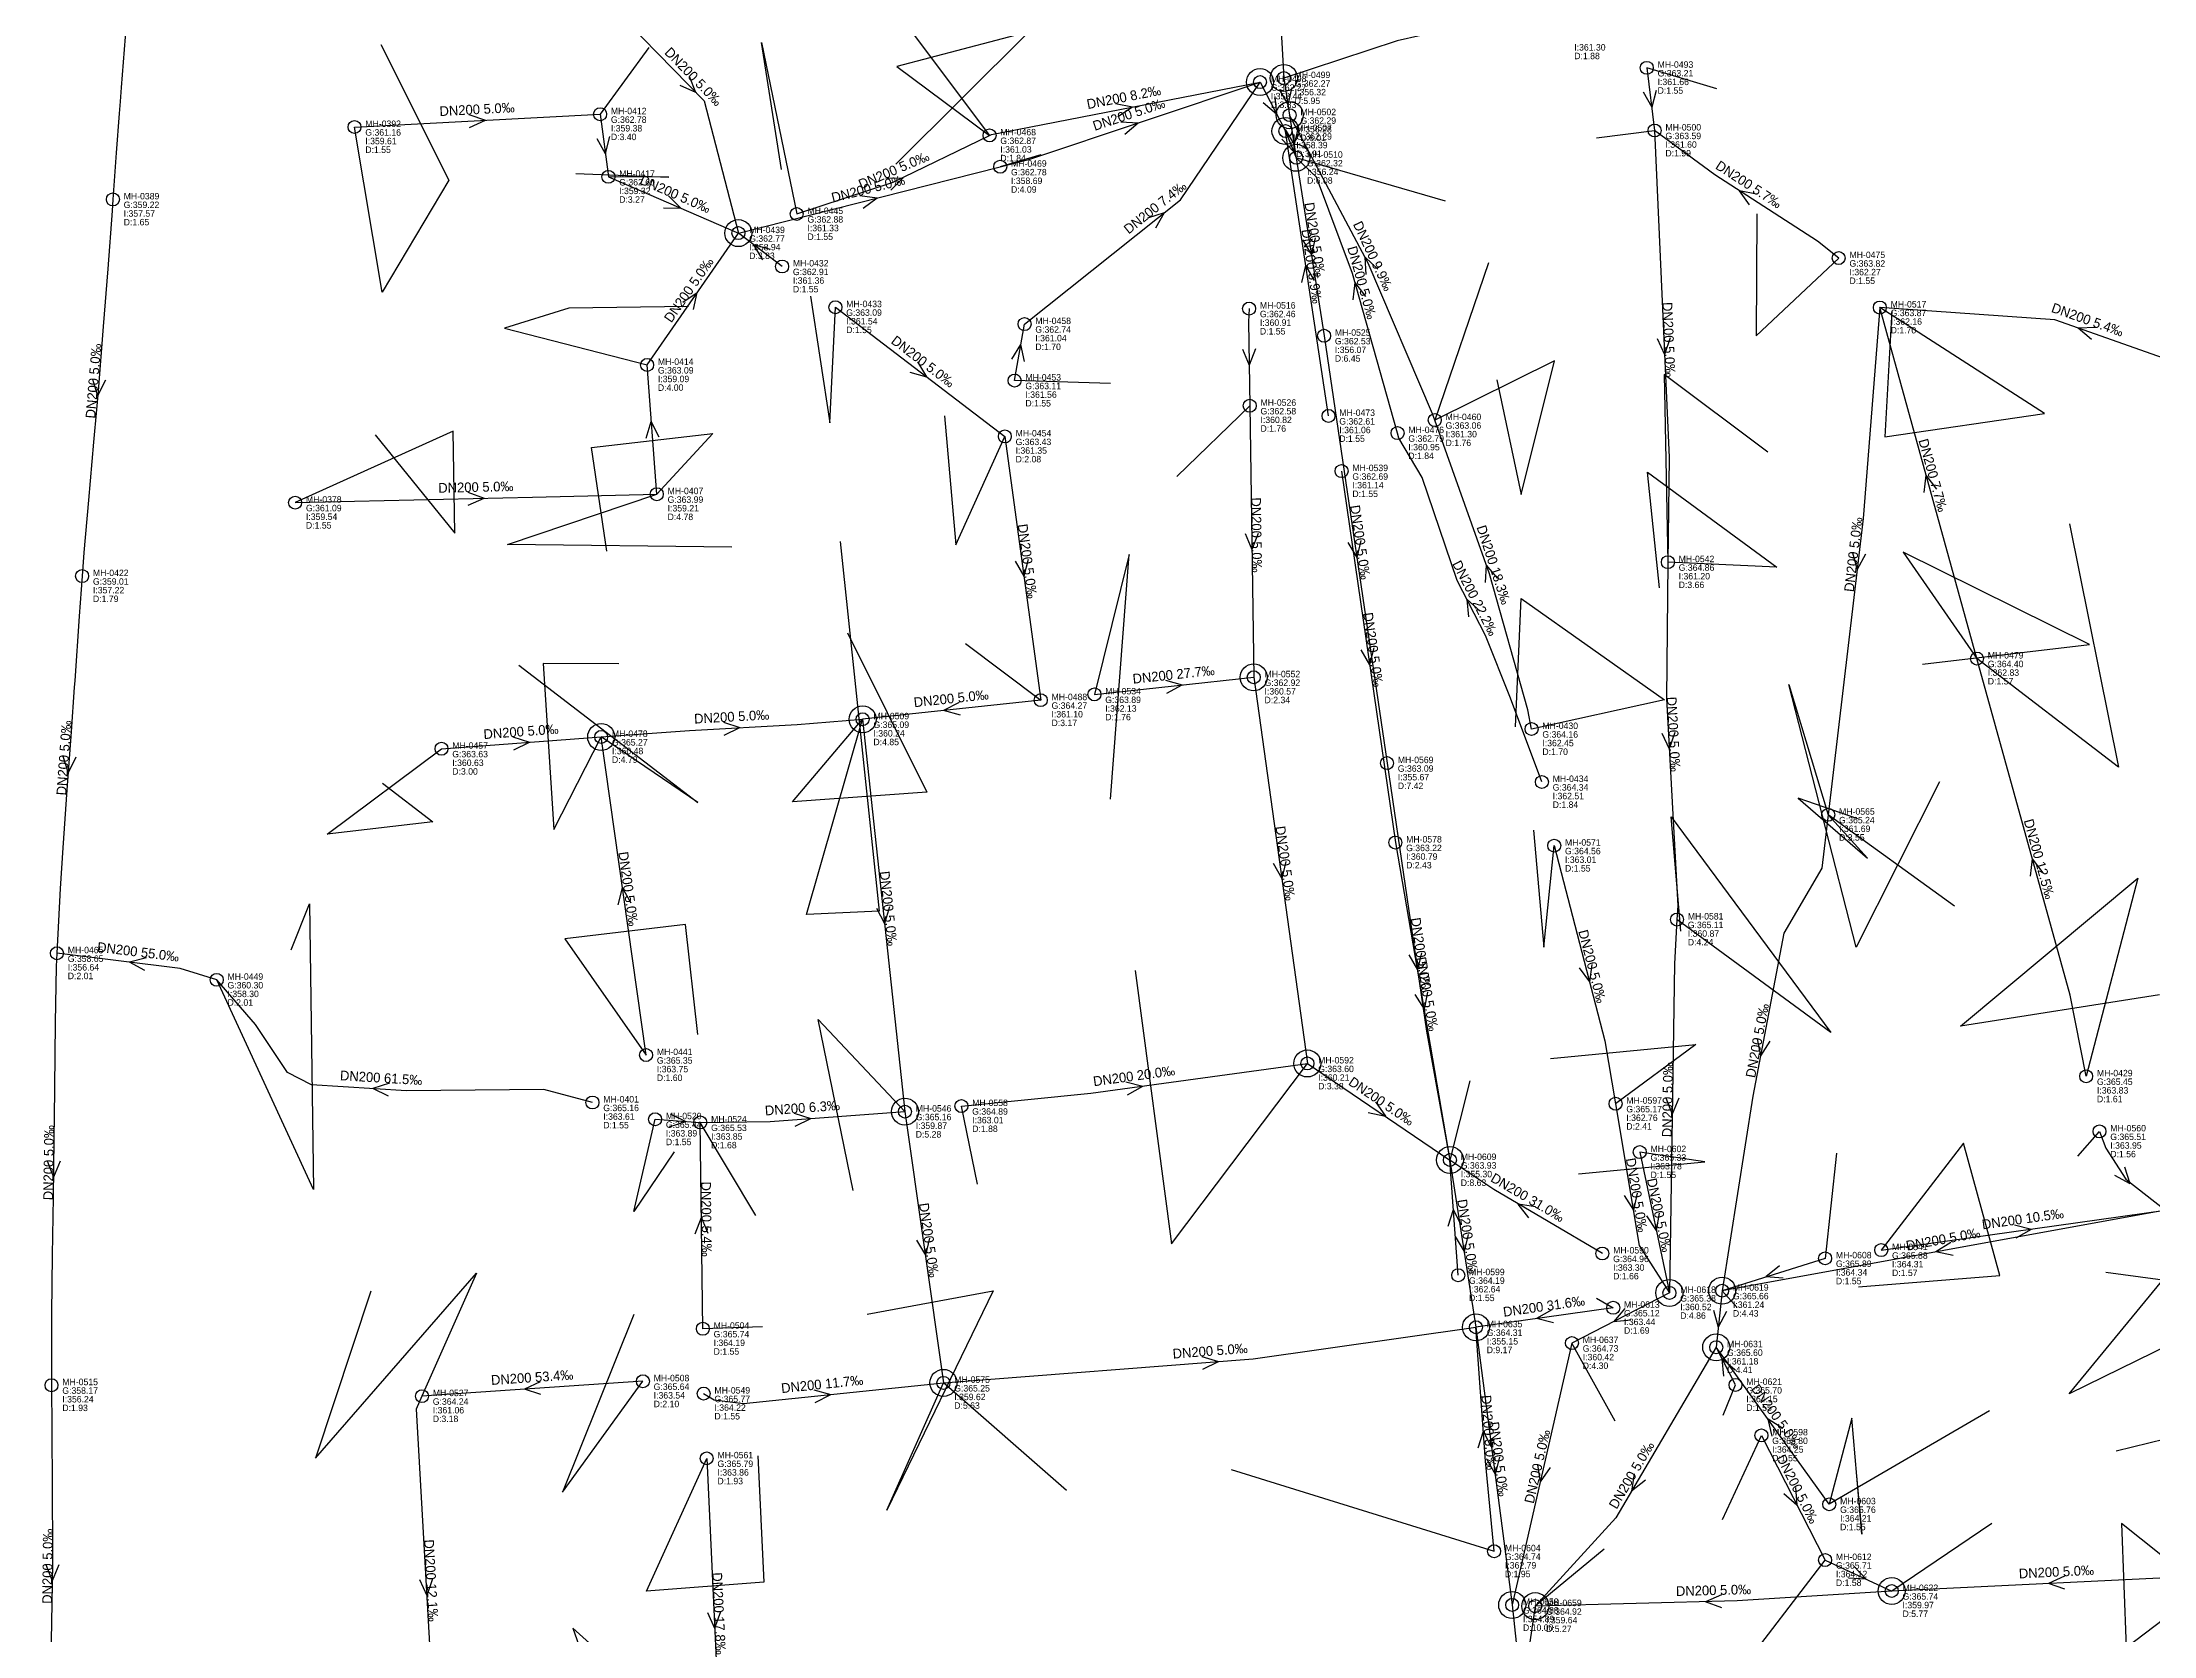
# Model space of a CAD drawing. Header units: metres. Extents: x 449900 to 451990, y 2566732 to 2570847.
# Drawn here: x 450069.3 to 450460.2, y 2569569 to 2569864.1 of the extents above; entities that cross this region are included whole.
import ezdxf
from ezdxf.enums import TextEntityAlignment as Align

# ---------------------------------------------------------------- set-up
doc = ezdxf.new("R2010")
doc.units = ezdxf.units.M
for name, color, linetype in [('SEW-DROP', 6, 'Continuous'), ('SEW-LABEL', 2, 'Continuous'), ('SEW-MH', 7, 'Continuous'), ('SEW-MH-LABEL', 8, 'Continuous'), ('SEW-PIPE-DN200', 3, 'Continuous'), ('SEW-RIDER', 8, 'Continuous')]:
    doc.layers.add(name, color=color, linetype=linetype)

msp = doc.modelspace()

# ---------------------------------------------------------------- linework, layer by layer
at = {"layer": 'SEW-DROP'}
for centre in [(450294.73, 2569856.69), (450294.73, 2569856.69), (450299.14, 2569857.43), (450300.21, 2569850.56), (450299.44, 2569847.62), (450301.44, 2569842.67), (450301.44, 2569842.67), (450198.17, 2569828.72), (450293.57, 2569746.46), (450221.17, 2569738.68), (450172.77, 2569735.41), (450303.5, 2569674.94), (450229, 2569666.02), (450329.89, 2569657.06), (450329.89, 2569657.06), (450329.89, 2569657.06), (450329.89, 2569657.06), (450370.52, 2569632.45), (450370.52, 2569632.45), (450380.28, 2569632.86), (450380.28, 2569632.86), (450334.7, 2569626.09), (450334.7, 2569626.09), (450334.7, 2569626.09), (450379.18, 2569622.39), (450379.18, 2569622.39), (450236.13, 2569615.79), (450411.67, 2569577.24), (450341.41, 2569574.66), (450345.68, 2569574.44)]:
    msp.add_circle(centre, 2.5, dxfattribs=at)
at = {"layer": 'SEW-LABEL'}
for p, q in [((450189.03, 2569857.78), (450190.26, 2569854.8)), ((450187.31, 2569856.11), (450190.26, 2569854.8)), ((450295.33, 2569852.93), (450297.78, 2569850.83)), ((450297.46, 2569854.04), (450297.78, 2569850.83)), ((450298.26, 2569855.29), (450299.91, 2569852.51)), ((450300.63, 2569855.66), (450299.91, 2569852.51)), ((450365.68, 2569854.87), (450367.24, 2569852.04)), ((450368.06, 2569855.16), (450367.24, 2569852.04)), ((450148.28, 2569850.67), (450151.34, 2569849.63)), ((450148.41, 2569848.28), (450151.34, 2569849.63)), ((450267.98, 2569852.7), (450271.15, 2569852.09)), ((450268.44, 2569850.34), (450271.15, 2569852.09)), ((450268.94, 2569849.32), (450272.16, 2569849.13)), ((450269.7, 2569847.04), (450272.16, 2569849.13)), ((450171.95, 2569846.27), (450173.54, 2569843.45)), ((450174.33, 2569846.59), (450173.54, 2569843.45)), ((450298.77, 2569846.09), (450301, 2569843.76)), ((450299.41, 2569847.91), (450301.06, 2569845.13)), ((450300.99, 2569846.99), (450301, 2569843.76)), ((450301.78, 2569848.28), (450301.06, 2569845.13)), ((450225.44, 2569838.87), (450228.67, 2569838.94)), ((450226.38, 2569836.66), (450228.67, 2569838.94)), ((450184.29, 2569833.43), (450187.52, 2569833.33)), ((450185.24, 2569835.63), (450187.52, 2569833.33)), ((450220.65, 2569835.66), (450223.86, 2569835.24)), ((450221.24, 2569833.33), (450223.86, 2569835.24)), ((450385.33, 2569833.95), (450383.46, 2569836.58)), ((450386.63, 2569835.96), (450383.46, 2569836.58)), ((450273.94, 2569831.58), (450277.03, 2569832.51)), ((450275.44, 2569829.7), (450277.03, 2569832.51)), ((450202.68, 2569823.76), (450201.02, 2569826.54)), ((450204.14, 2569825.67), (450201.02, 2569826.54)), ((450302.6, 2569827.49), (450304.25, 2569824.71)), ((450304.97, 2569827.86), (450304.25, 2569824.71)), ((450302.46, 2569819.58), (450303.2, 2569822.72)), ((450304.84, 2569819.94), (450303.2, 2569822.72)), ((450314.4, 2569821.03), (450314.21, 2569824.25)), ((450316.57, 2569822.05), (450314.21, 2569824.25)), ((450187.88, 2569815.96), (450190.57, 2569817.75)), ((450189.85, 2569814.6), (450190.57, 2569817.75)), ((450312, 2569816.36), (450312.34, 2569819.57)), ((450314.31, 2569817.01), (450312.34, 2569819.57)), ((450449.44, 2569811.27), (450446.21, 2569811.14)), ((450448.64, 2569809.01), (450446.21, 2569811.14)), ((450248.78, 2569805.37), (450250.48, 2569808.11)), ((450251.14, 2569804.95), (450250.48, 2569808.11)), ((450291.47, 2569807.22), (450292.71, 2569804.24)), ((450293.87, 2569807.26), (450292.71, 2569804.24)), ((450368.27, 2569809.2), (450369.6, 2569806.26)), ((450370.67, 2569809.31), (450369.6, 2569806.26)), ((450229.89, 2569802.99), (450233, 2569802.12)), ((450231.35, 2569804.9), (450233, 2569802.12)), ((450078.6, 2569801.66), (450079.55, 2569798.57)), ((450081, 2569801.46), (450079.55, 2569798.57)), ((450181.08, 2569790.75), (450182.05, 2569793.83)), ((450183.48, 2569790.93), (450182.05, 2569793.83)), ((450417.7, 2569780.67), (450418.06, 2569783.88)), ((450420.02, 2569781.31), (450418.06, 2569783.88)), ((450148.07, 2569780.75), (450151.09, 2569779.62)), ((450148.12, 2569778.35), (450151.09, 2569779.62)), ((450291.98, 2569773.09), (450293.22, 2569770.1)), ((450294.38, 2569773.12), (450293.22, 2569770.1)), ((450311.01, 2569771.45), (450312.63, 2569768.65)), ((450313.38, 2569771.79), (450312.63, 2569768.65)), ((450249.42, 2569767.97), (450251.02, 2569765.16)), ((450251.8, 2569768.29), (450251.02, 2569765.16)), ((450336.46, 2569764.03), (450336.68, 2569767.25)), ((450338.74, 2569764.76), (450336.68, 2569767.25)), ((450404.43, 2569769.53), (450405.27, 2569766.41)), ((450406.81, 2569769.25), (450405.27, 2569766.41)), ((450333.37, 2569757.63), (450333.06, 2569760.85)), ((450335.5, 2569758.73), (450333.06, 2569760.85)), ((450313.4, 2569751.56), (450315.02, 2569748.77)), ((450315.78, 2569751.91), (450315.02, 2569748.77)), ((450277.21, 2569745.91), (450280.32, 2569745.04)), ((450277.46, 2569743.52), (450280.32, 2569745.04)), ((450239.02, 2569741.8), (450236.16, 2569740.29)), ((450239.27, 2569739.42), (450236.16, 2569740.29)), ((450195.4, 2569738.17), (450198.46, 2569737.14)), ((450195.53, 2569735.77), (450198.46, 2569737.14)), ((450369.11, 2569736.1), (450370.47, 2569733.18)), ((450371.5, 2569736.24), (450370.47, 2569733.18)), ((450073.12, 2569731.87), (450074.1, 2569728.79)), ((450075.52, 2569731.69), (450074.1, 2569728.79)), ((450156.41, 2569735.41), (450159.49, 2569734.43)), ((450156.58, 2569733.02), (450159.49, 2569734.43)), ((450299.52, 2569712.35), (450298.74, 2569709.22)), ((450437.36, 2569709.61), (450437.72, 2569712.82)), ((450439.68, 2569710.25), (450437.72, 2569712.82)), ((450297.14, 2569712.02), (450298.74, 2569709.22)), ((450175.94, 2569704.3), (450176.71, 2569707.44)), ((450178.32, 2569704.64), (450176.71, 2569707.44)), ((450223.73, 2569703.71), (450225.24, 2569700.86)), ((450226.12, 2569703.97), (450225.24, 2569700.86)), ((450088.59, 2569694.53), (450085.46, 2569693.7)), ((450088.29, 2569692.14), (450085.46, 2569693.7)), ((450322.25, 2569695.05), (450323.87, 2569692.26)), ((450324.62, 2569695.4), (450323.87, 2569692.26)), ((450353.84, 2569692.65), (450355.75, 2569690.04)), ((450356.16, 2569693.25), (450355.75, 2569690.04)), ((450323.4, 2569687.73), (450325.09, 2569684.98)), ((450325.76, 2569688.14), (450325.09, 2569684.98)), ((450386.77, 2569679.51), (450387.39, 2569676.34)), ((450389.13, 2569679.06), (450387.39, 2569676.34)), ((450133.56, 2569671.29), (450130.49, 2569670.28)), ((450133.41, 2569668.9), (450130.49, 2569670.28)), ((450269.88, 2569671.53), (450273.01, 2569670.75)), ((450270.21, 2569669.16), (450273.01, 2569670.75)), ((450185.53, 2569665.62), (450188.44, 2569664.21)), ((450208.5, 2569665.71), (450211.58, 2569664.73)), ((450314.78, 2569665.85), (450317.94, 2569665.16)), ((450316.13, 2569667.84), (450317.94, 2569665.16)), ((450369.88, 2569668.55), (450371.03, 2569665.53)), ((450372.28, 2569668.51), (450371.03, 2569665.53)), ((450185.36, 2569663.23), (450188.44, 2569664.21)), ((450208.67, 2569663.31), (450211.58, 2569664.73)), ((450070.2, 2569656.88), (450071.36, 2569653.86)), ((450072.6, 2569656.84), (450071.36, 2569653.86)), ((450452.91, 2569654.23), (450455.76, 2569652.72)), ((450454.74, 2569655.78), (450455.76, 2569652.72)), ((450362.16, 2569650.51), (450363.84, 2569647.75)), ((450364.53, 2569650.9), (450363.84, 2569647.75)), ((450190.18, 2569643.4), (450191.34, 2569646.41)), ((450192.58, 2569643.43), (450191.34, 2569646.41)), ((450329.57, 2569644.81), (450330.55, 2569647.89)), ((450331.96, 2569644.98), (450330.55, 2569647.89)), ((450344.51, 2569646.35), (450342.53, 2569648.9)), ((450345.73, 2569648.42), (450342.53, 2569648.9)), ((450366.29, 2569646.7), (450368.08, 2569644.01)), ((450368.64, 2569647.2), (450368.08, 2569644.01)), ((450231.17, 2569642.22), (450232.78, 2569639.42)), ((450233.55, 2569642.56), (450232.78, 2569639.42)), ((450330.88, 2569642.87), (450332.53, 2569640.09)), ((450333.25, 2569643.24), (450332.53, 2569640.09)), ((450422.59, 2569641.77), (450419.85, 2569640.05)), ((450434.39, 2569645.05), (450437.53, 2569644.28)), ((450434.73, 2569642.68), (450437.53, 2569644.28)), ((450423.02, 2569639.4), (450419.85, 2569640.05)), ((450390.88, 2569637.45), (450388.38, 2569635.4)), ((450391.6, 2569635.16), (450388.38, 2569635.4)), ((450348.72, 2569629.29), (450345.92, 2569627.68)), ((450349.06, 2569626.91), (450345.92, 2569627.68)), ((450362.28, 2569629.56), (450360.16, 2569627.12)), ((450363.38, 2569627.42), (450360.16, 2569627.12)), ((450378.7, 2569629.24), (450379.57, 2569626.13)), ((450381.08, 2569628.99), (450379.57, 2569626.13)), ((450283.98, 2569620.69), (450287.06, 2569619.73)), ((450284.16, 2569618.3), (450287.06, 2569619.73)), ((450380.58, 2569617.02), (450380.28, 2569620.23)), ((450382.72, 2569618.11), (450380.28, 2569620.23)), ((450161.46, 2569616.01), (450158.55, 2569614.61)), ((450161.62, 2569613.61), (450158.55, 2569614.61)), ((450212.16, 2569614.51), (450215.27, 2569613.63)), ((450212.41, 2569612.13), (450215.27, 2569613.63)), ((450335.11, 2569603.75), (450336.09, 2569606.82)), ((450337.51, 2569603.92), (450336.09, 2569606.82)), ((450389.55, 2569605.93), (450388.77, 2569609.06)), ((450391.49, 2569607.33), (450388.77, 2569609.06)), ((450336.67, 2569601.71), (450338.25, 2569598.89)), ((450339.05, 2569602.02), (450338.25, 2569598.89)), ((450346.1, 2569600.64), (450346.6, 2569597.44)), ((450348.44, 2569600.1), (450346.6, 2569597.44)), ((450364, 2569598.96), (450363.51, 2569595.76)), ((450366.07, 2569597.74), (450363.51, 2569595.76)), ((450391.69, 2569595.31), (450394.12, 2569593.18)), ((450393.83, 2569596.4), (450394.12, 2569593.18)), ((450069.98, 2569582.13), (450071.15, 2569579.12)), ((450072.38, 2569582.1), (450071.15, 2569579.12)), ((450139.13, 2569579.36), (450140.5, 2569576.43)), ((450141.53, 2569579.49), (450140.5, 2569576.43)), ((450403.64, 2569579.66), (450406.87, 2569579.48)), ((450404.65, 2569581.83), (450406.87, 2569579.48)), ((450443.63, 2569579.98), (450440.69, 2569578.63)), ((450380.17, 2569576.52), (450377.2, 2569575.25)), ((450443.74, 2569577.58), (450440.69, 2569578.63)), ((450192.43, 2569573.28), (450193.77, 2569570.34)), ((450194.83, 2569573.39), (450193.77, 2569570.34)), ((450380.23, 2569574.12), (450377.2, 2569575.25))]:
    msp.add_line(p, q, dxfattribs=at)
at = {"layer": 'SEW-MH'}
for centre in [(450294.73, 2569856.69), (450299.14, 2569857.43), (450366.33, 2569859.33), (450127.11, 2569848.37), (450172.57, 2569850.74), (450300.21, 2569850.56), (450367.78, 2569847.72), (450244.66, 2569846.82), (450299.44, 2569847.62), (450246.64, 2569841.01), (450301.44, 2569842.67), (450174.11, 2569839.14), (450082.38, 2569834.96), (450208.96, 2569832.26), (450198.17, 2569828.72), (450206.26, 2569822.54), (450401.85, 2569824.1), (450216.13, 2569815), (450292.71, 2569814.74), (450409.47, 2569814.94), (450251.14, 2569811.87), (450306.59, 2569809.71), (450181.27, 2569804.31), (450249.3, 2569801.41), (450292.82, 2569796.74), (450307.41, 2569794.86), (450327.08, 2569794.09), (450247.49, 2569791.06), (450320.19, 2569791.68), (450309.83, 2569784.64), (450116.12, 2569778.8), (450183.07, 2569780.37), (450370.23, 2569767.78), (450076.69, 2569765.2), (450293.57, 2569746.46), (450427.45, 2569749.93), (450254.14, 2569742.22), (450264.08, 2569743.29), (450221.17, 2569738.68), (450172.77, 2569735.41), (450345, 2569736.88), (450143.21, 2569733.23), (450318.24, 2569730.56), (450346.91, 2569727.07), (450399.92, 2569721.01), (450319.78, 2569715.86), (450349.19, 2569715.28), (450371.92, 2569701.6), (450072.03, 2569695.35), (450101.6, 2569690.43), (450181.08, 2569676.5), (450303.5, 2569674.94), (450447.66, 2569672.56), (450171.16, 2569667.71), (450182.75, 2569664.61), (450191.12, 2569664.02), (450229, 2569666.02), (450239.45, 2569667.05), (450360.54, 2569667.49), (450450.13, 2569662.36), (450329.89, 2569657.06), (450365.02, 2569658.52), (450358.1, 2569639.75), (450399.34, 2569638.85), (450409.72, 2569640.37), (450331.42, 2569635.73), (450380.28, 2569632.86), (450360.11, 2569629.69), (450370.52, 2569632.45), (450191.59, 2569625.81), (450334.7, 2569626.09), (450352.47, 2569623.16), (450379.18, 2569622.39), (450071.02, 2569615.36), (450139.6, 2569613.33), (450180.49, 2569616.08), (450191.74, 2569613.81), (450236.13, 2569615.79), (450382.75, 2569615.41), (450387.54, 2569606.06), (450192.3, 2569601.81), (450400.11, 2569593.3), (450338.07, 2569584.6), (450399.34, 2569582.98), (450341.41, 2569574.66), (450345.68, 2569574.44), (450411.67, 2569577.24)]:
    msp.add_circle(centre, 1.2, dxfattribs=at)
at = {"layer": 'SEW-PIPE-DN200'}
for points in [[(450087.95, 2569908.17), (450087.93, 2569907.92), (450087.35, 2569899.97), (450086.44, 2569888), (450086.32, 2569886.49), (450085.49, 2569875.77), (450084.65, 2569865.04), (450083.93, 2569855.68), (450083.73, 2569853.07), (450083.56, 2569850.87), (450083.01, 2569843.58), (450082.38, 2569834.96)], [(450297.58, 2569884.75), (450299.14, 2569857.43)], [(450168.97, 2569876.66), (450191.82, 2569853.2), (450198.17, 2569828.72)], [(450350.9, 2569865.73), (450350.45, 2569866.13), (450347.98, 2569867.61), (450342.98, 2569868.53), (450337.66, 2569868.25), (450320.13, 2569864.33), (450299.14, 2569857.43)], [(450244.66, 2569846.82), (450245.02, 2569847), (450294.73, 2569856.69)], [(450246.64, 2569841.01), (450251.91, 2569842.35), (450294.73, 2569856.69)], [(450251.14, 2569811.87), (450280.04, 2569834.91), (450294.73, 2569856.69)], [(450294.73, 2569856.69), (450299.44, 2569847.62)], [(450299.14, 2569857.43), (450300.21, 2569850.56)], [(450366.33, 2569859.33), (450367.78, 2569847.72)], [(450127.11, 2569848.37), (450172.57, 2569850.74)], [(450172.57, 2569850.74), (450174.11, 2569839.14), (450174.11, 2569839.14)], [(450300.21, 2569850.56), (450301.44, 2569842.67)], [(450327.08, 2569794.09), (450326.67, 2569795.23), (450314.73, 2569823.17), (450300.21, 2569850.56)], [(450208.96, 2569832.26), (450226.85, 2569838.13), (450244.66, 2569846.82)], [(450299.44, 2569847.62), (450301.44, 2569842.67)], [(450307.41, 2569794.86), (450299.44, 2569847.62)], [(450367.78, 2569847.72), (450370.44, 2569787.14), (450370.23, 2569767.78)], [(450401.85, 2569824.1), (450397.9, 2569827.23), (450378.92, 2569839.53), (450367.78, 2569847.72)], [(450301.44, 2569842.67), (450306.59, 2569809.71)], [(450320.19, 2569791.68), (450311.87, 2569821.26), (450305.19, 2569839.06), (450301.44, 2569842.67)], [(450174.11, 2569839.14), (450198.17, 2569828.72)], [(450198.17, 2569828.72), (450246.64, 2569841.01)], [(450082.38, 2569834.96), (450082.22, 2569832.85), (450081.43, 2569822.12), (450080.61, 2569811.41), (450079.63, 2569799.45), (450079.35, 2569796.05), (450078.81, 2569790), (450077.84, 2569779.28), (450077.02, 2569769.58), (450076.69, 2569765.2)], [(450181.27, 2569804.31), (450198.17, 2569828.72)], [(450206.26, 2569822.54), (450198.17, 2569828.72)], [(450216.13, 2569815), (450247.49, 2569791.06)], [(450292.71, 2569814.74), (450292.59, 2569812.29), (450292.82, 2569796.74)], [(450409.47, 2569814.94), (450406.38, 2569775.89), (450399.92, 2569721.01)], [(450483.99, 2569797.76), (450441.89, 2569812.67), (450409.47, 2569814.94)], [(450427.45, 2569749.93), (450409.47, 2569814.94)], [(450249.3, 2569801.41), (450251.14, 2569811.87), (450251.14, 2569811.87)], [(450306.59, 2569809.71), (450318.24, 2569730.56)], [(450183.07, 2569780.37), (450181.26, 2569804.31), (450181.27, 2569804.31)], [(450292.82, 2569796.74), (450293.57, 2569746.46)], [(450247.49, 2569791.06), (450254.14, 2569742.22)], [(450346.91, 2569727.07), (450341.1, 2569742.58), (450336.49, 2569754.19), (450331.25, 2569764.37), (450324.74, 2569783.44), (450320.44, 2569790.76), (450320.19, 2569791.68)], [(450345, 2569736.88), (450344.32, 2569740.42), (450337.22, 2569765.59), (450327.08, 2569794.09)], [(450309.83, 2569784.64), (450319.78, 2569715.86)], [(450116.12, 2569778.8), (450160.06, 2569779.83), (450183.07, 2569780.37)], [(450370.23, 2569767.78), (450369.96, 2569742.51), (450372.06, 2569704.11), (450371.92, 2569701.6)], [(450076.69, 2569765.2), (450076.14, 2569757.79), (450075.32, 2569745.82), (450075.24, 2569744.64), (450074.65, 2569736.33), (450073.87, 2569725.6), (450073.13, 2569714.86), (450072.64, 2569707.34), (450072.03, 2569695.35)], [(450447.66, 2569672.56), (450444.7, 2569687.58), (450427.45, 2569749.93)], [(450264.08, 2569743.29), (450293.57, 2569746.46)], [(450293.57, 2569746.46), (450303.5, 2569674.94)], [(450254.14, 2569742.22), (450221.17, 2569738.68)], [(450172.77, 2569735.41), (450189.14, 2569736.62), (450209.07, 2569737.73), (450221.17, 2569738.68)], [(450221.17, 2569738.68), (450229, 2569666.02)], [(450143.21, 2569733.23), (450172.77, 2569735.41)], [(450181.08, 2569676.5), (450172.77, 2569735.41)], [(450318.24, 2569730.56), (450325.54, 2569680.92), (450329.89, 2569657.06)], [(450399.92, 2569721.01), (450398.76, 2569711.13), (450391.7, 2569699.06), (450385.97, 2569668.86), (450380.28, 2569632.86)], [(450319.78, 2569715.86), (450329.89, 2569657.06)], [(450349.19, 2569715.28), (450358.58, 2569679.16), (450360.54, 2569667.49)], [(450371.92, 2569701.6), (450371.46, 2569693.38), (450370.52, 2569632.45)], [(450072.03, 2569695.35), (450071.9, 2569692.93), (450071.67, 2569682.47), (450071.56, 2569670.47), (450071.56, 2569669.96), (450071.46, 2569660.95), (450071.3, 2569650.19), (450071.15, 2569639.43), (450071.04, 2569628.66), (450071, 2569617.23), (450071.02, 2569615.36)], [(450101.6, 2569690.43), (450101.6, 2569690.43), (450094.83, 2569692.55), (450072.03, 2569695.35)], [(450171.16, 2569667.71), (450162.14, 2569670.11), (450136.74, 2569669.9), (450119.17, 2569670.96), (450114.73, 2569673.29), (450108.8, 2569682.18), (450101.6, 2569690.43)], [(450239.45, 2569667.05), (450263.39, 2569669.43), (450303.5, 2569674.94)], [(450303.5, 2569674.94), (450329.89, 2569657.06)], [(450191.12, 2569664.02), (450204.07, 2569664.17), (450229, 2569666.02)], [(450229, 2569666.02), (450236.13, 2569615.79)], [(450360.54, 2569667.49), (450364.94, 2569641.2), (450370.52, 2569632.45)], [(450182.75, 2569664.61), (450191.12, 2569664.02)], [(450191.59, 2569625.81), (450191.12, 2569664.02)], [(450450.13, 2569662.36), (450451.31, 2569659.27), (450455.03, 2569653.49), (450462.37, 2569647.78)], [(450365.02, 2569658.52), (450370.52, 2569632.45)], [(450329.89, 2569657.06), (450334.7, 2569626.09)], [(450358.1, 2569639.75), (450337.99, 2569651.57), (450329.89, 2569657.06)], [(450331.42, 2569635.73), (450329.89, 2569657.06)], [(450462.37, 2569647.78), (450380.28, 2569632.86)], [(450409.72, 2569640.37), (450462.37, 2569647.78)], [(450399.34, 2569638.85), (450380.28, 2569632.86)], [(450370.52, 2569632.45), (450352.47, 2569623.16), (450352.47, 2569623.16)], [(450380.28, 2569632.86), (450379.18, 2569622.39)], [(450236.13, 2569615.79), (450293.48, 2569620.22), (450334.7, 2569626.09)], [(450360.11, 2569629.69), (450334.7, 2569626.09)], [(450334.7, 2569626.09), (450341.41, 2569574.66)], [(450338.07, 2569584.6), (450336.49, 2569601.31), (450334.7, 2569626.09)], [(450352.47, 2569623.16), (450341.41, 2569574.66)], [(450379.18, 2569622.39), (450360.6, 2569590.82), (450345.68, 2569574.44)], [(450382.75, 2569615.41), (450379.18, 2569622.39)], [(450400.11, 2569593.3), (450379.18, 2569622.39)], [(450071.02, 2569615.36), (450071.07, 2569607.11), (450071.16, 2569596.36), (450071.18, 2569584.36), (450071.19, 2569582.34), (450071.11, 2569574.9), (450070.92, 2569564.62), (450070.69, 2569553.41), (450070.52, 2569545.87)], [(450180.49, 2569616.08), (450139.6, 2569613.33)], [(450191.74, 2569613.81), (450193.7, 2569612.63), (450199.11, 2569611.96), (450236.13, 2569615.79)], [(450139.6, 2569613.33), (450139.6, 2569613.33), (450138.54, 2569610.9), (450142.43, 2569542.31), (450142.43, 2569542.31)], [(450387.54, 2569606.06), (450399.34, 2569582.98)], [(450192.3, 2569601.81), (450195.09, 2569541.87)], [(450399.34, 2569582.98), (450399.34, 2569582.98), (450411.67, 2569577.24)], [(450472.7, 2569580.17), (450411.67, 2569577.24)], [(450411.67, 2569577.24), (450383.03, 2569575.4), (450345.68, 2569574.44)], [(450341.41, 2569574.66), (450343.19, 2569557.82)], [(450345.68, 2569574.44), (450343.19, 2569557.82)]]:
    msp.add_lwpolyline(points, dxfattribs=at)
at = {"layer": 'SEW-RIDER'}
for points in [[(450228.18, 2569865.6), (450226.1, 2569871.55), (450244.66, 2569846.82)], [(450227.33, 2569841.51), (450251.96, 2569865.98), (450227.48, 2569859.58), (450244.66, 2569846.82)], [(450131.99, 2569863.65), (450144.54, 2569838.52), (450132.2, 2569817.78), (450127.11, 2569848.37)], [(450181.6, 2569863.11), (450172.57, 2569850.74)], [(450206.18, 2569840.48), (450202.46, 2569864.03), (450208.96, 2569832.26)], [(450379.32, 2569855.47), (450366.33, 2569859.33)], [(450357.03, 2569846.38), (450367.78, 2569847.72)], [(450254.17, 2569843.24), (450246.64, 2569841.01)], [(450329.07, 2569834.64), (450301.44, 2569842.67)], [(450168.08, 2569839.77), (450185.3, 2569839.1), (450174.11, 2569839.14)], [(450386.69, 2569832.27), (450386.57, 2569809.68), (450401.85, 2569824.1)], [(450337.05, 2569823.2), (450327.08, 2569794.09)], [(450188.96, 2569815.15), (450166.76, 2569814.82), (450154.9, 2569811.13), (450181.27, 2569804.31)], [(450211.51, 2569817.07), (450215.07, 2569793.57), (450216.13, 2569815)], [(450411.67, 2569814.31), (450410.37, 2569790.99), (450439.95, 2569795.34), (450409.47, 2569814.94)], [(450338.54, 2569801.56), (450343.05, 2569780.29), (450349.27, 2569805.07), (450327.08, 2569794.09)], [(450388.73, 2569788.13), (450369.53, 2569802.51), (450370.23, 2569767.78)], [(450267.06, 2569800.88), (450249.3, 2569801.41)], [(450236.34, 2569794.89), (450238.42, 2569770.97), (450247.49, 2569791.06)], [(450279.36, 2569783.63), (450292.82, 2569796.74)], [(450130.93, 2569791.34), (450145.65, 2569773.15), (450145.38, 2569792.03), (450116.12, 2569778.8)], [(450173.81, 2569769.84), (450170.95, 2569789.04), (450193.47, 2569791.58), (450183.07, 2569780.37)], [(450368.65, 2569763.03), (450366.43, 2569784.43), (450390.43, 2569766.83), (450370.23, 2569767.78)], [(450196.98, 2569770.54), (450155.41, 2569771.07), (450183.07, 2569780.37)], [(450444.56, 2569774.87), (450453.64, 2569729.83), (450427.45, 2569749.93)], [(450217.04, 2569771.61), (450224.21, 2569703.15), (450210.75, 2569702.53), (450221.17, 2569738.68)], [(450267.03, 2569723.88), (450270.48, 2569769.2), (450264.08, 2569743.29)], [(450417.34, 2569748.92), (450448.27, 2569752.54), (450413.77, 2569769.61), (450427.45, 2569749.93)], [(450342.03, 2569737.27), (450343.08, 2569761.03), (450369.63, 2569742.3), (450345, 2569736.88)], [(450218.37, 2569754.7), (450233.08, 2569725.21), (450208.18, 2569723.4), (450221.17, 2569738.68)], [(450240.22, 2569752.7), (450254.14, 2569742.22)], [(450157.51, 2569748.73), (450190.64, 2569723.28), (450172.77, 2569735.41)], [(450176.07, 2569748.94), (450162.04, 2569749.04), (450164.02, 2569718.3), (450172.77, 2569735.41)], [(450420.5, 2569727.11), (450405.08, 2569696.51), (450392.6, 2569745.13), (450399.92, 2569721.01)], [(450132.28, 2569726.88), (450141.63, 2569719.71), (450122.04, 2569717.39), (450143.21, 2569733.23)], [(450405.39, 2569720.24), (450394.37, 2569724.06), (450407.18, 2569712.98), (450399.92, 2569721.01)], [(450372.61, 2569699.42), (450370.81, 2569720.64), (450400.38, 2569680.7), (450371.92, 2569701.6)], [(450423.31, 2569704.08), (450399.92, 2569721.01)], [(450345.37, 2569718.16), (450347.28, 2569696.5), (450349.19, 2569715.28)], [(450461.22, 2569687.63), (450424.43, 2569681.86), (450457.25, 2569709.23), (450447.66, 2569672.56)], [(450115.4, 2569695.97), (450118.76, 2569704.5), (450119.49, 2569651.58), (450101.6, 2569690.43)], [(450190.66, 2569680.28), (450188.39, 2569700.69), (450166.07, 2569698.02), (450181.08, 2569676.5)], [(450271.61, 2569692.14), (450278.36, 2569641.56), (450303.5, 2569674.94)], [(450219.41, 2569651.4), (450212.93, 2569683.06), (450229, 2569666.02)], [(450348.48, 2569675.87), (450375.38, 2569678.47), (450360.54, 2569667.49)], [(450333.56, 2569671.75), (450329.89, 2569657.06)], [(450242.46, 2569652.58), (450239.45, 2569667.05)], [(450186.27, 2569658.6), (450178.84, 2569647.55), (450182.75, 2569664.61)], [(450201.43, 2569646.76), (450191.12, 2569664.02)], [(450446.15, 2569657.75), (450450.13, 2569662.36)], [(450353.66, 2569654.49), (450377.09, 2569656.7), (450365.02, 2569658.52)], [(450401.42, 2569658.32), (450399.34, 2569638.85)], [(450405.5, 2569633.6), (450431.66, 2569635.68), (450424.93, 2569660.18), (450409.72, 2569640.37)], [(450130.11, 2569632.78), (450119.89, 2569601.87), (450149.68, 2569636.13), (450139.6, 2569613.33)], [(450451.31, 2569636.32), (450482.03, 2569632.13), (450444.54, 2569613.78), (450463.96, 2569637.4)], [(450221.99, 2569628.51), (450245.35, 2569632.86), (450225.65, 2569592.22), (450236.13, 2569615.79)], [(450357.02, 2569631.5), (450360.11, 2569629.69)], [(450383.07, 2569629.75), (450380.28, 2569632.86)], [(450178.84, 2569628.47), (450165.62, 2569595.57), (450180.49, 2569616.08)], [(450202.63, 2569626.19), (450191.59, 2569625.81)], [(450360.45, 2569608.68), (450352.47, 2569623.16)], [(450258.9, 2569595.84), (450236.13, 2569615.79)], [(450380.44, 2569609.83), (450382.75, 2569615.41)], [(450429.79, 2569610.61), (450400.11, 2569593.3)], [(450453.24, 2569603.23), (450486.45, 2569611.33), (450472.7, 2569580.17)], [(450405.16, 2569598.55), (450406.12, 2569587.8), (450404.26, 2569609.27), (450400.11, 2569593.3)], [(450380.32, 2569590.5), (450387.54, 2569606.06)], [(450201.75, 2569602.29), (450202.88, 2569578.86), (450181.15, 2569577.23), (450192.3, 2569601.81)], [(450289.37, 2569599.74), (450338.07, 2569584.6)], [(450430.18, 2569589.75), (450411.67, 2569577.24)], [(450483.3, 2569566.51), (450454.22, 2569589.74), (450455.06, 2569566.76), (450472.7, 2569580.17)], [(450358.46, 2569585), (450345.68, 2569574.44)], [(450382.97, 2569561.57), (450399.34, 2569582.98)], [(450181.75, 2569557.51), (450167.5, 2569570.38), (450178, 2569540.54)]]:
    msp.add_lwpolyline(points, dxfattribs=at)

# ---------------------------------------------------------------- texts
at = {"layer": 'SEW-LABEL'}
for s, rotation, p in [('DN200 5.0‰', -45.7579, (450189.22, 2569857.07)), ('DN200 5.0‰', 2.9842, (450149.84, 2569850.75)), ('DN200 8.2‰', 11.0309, (450269.68, 2569853.01)), ('DN200 5.0‰', 18.5109, (450270.74, 2569849.86)), ('DN200 5.0‰', 23.0556, (450227.29, 2569839.55)), ('DN200 5.7‰', 327.0549, (450384.72, 2569836.97)), ('DN200 5.0‰', -23.4273, (450186.14, 2569835.13)), ('DN200 5.0‰', 14.2361, (450222.4, 2569836.07)), ('DN200 7.4‰', 38.5568, (450275.86, 2569832.78)), ('DN200 5.0‰', -81.1192, (450304.02, 2569827.39)), ('DN200 5.9‰', 278.5919, (450303.43, 2569822.44)), ('DN200 9.9‰', 295.1723, (450314.85, 2569824.09)), ('DN200 5.0‰', 285.7079, (450312.75, 2569819.32)), ('DN200 5.0‰', 55.2999, (450189.72, 2569817.71)), ('DN200 5.0‰', -87.4893, (450369.53, 2569808.96)), ('DN200 5.4‰', 340.4927, (450447.62, 2569811.84)), ('DN200 5.0‰', 85.2878, (450079.68, 2569801.27)), ('DN200 5.0‰', -37.361, (450231.81, 2569804.23)), ('DN200 7.7‰', 285.4632, (450418.46, 2569783.64)), ('DN200 5.0‰', 1.3351, (450149.59, 2569780.79)), ('DN200 5.0‰', -89.1453, (450293.2, 2569772.8)), ('DN200 5.0‰', -82.2441, (450250.81, 2569767.84)), ('DN200 5.0‰', -81.631, (450312.42, 2569771.34)), ('DN200 18.3‰', 287.9006, (450337.14, 2569767.02)), ('DN200 5.0‰', 83.2835, (450405.44, 2569769.1)), ('DN200 22.2‰', 297.2537, (450333.75, 2569760.72)), ('DN200 5.0‰', -81.7728, (450314.8, 2569751.45)), ('DN200 27.7‰', 6.1374, (450278.83, 2569746.08)), ('DN200 5.0‰', 6.1373, (450237.65, 2569741.65)), ('DN200 5.0‰', 3.1796, (450196.97, 2569738.26)), ('DN200 5.0‰', -86.8601, (450370.39, 2569735.87)), ('DN200 5.0‰', 85.8799, (450074.21, 2569731.48)), ('DN200 5.0‰', 4.217, (450157.99, 2569735.52)), ('DN200 12.5‰', 285.4632, (450438.12, 2569712.58)), ('DN200 5.0‰', -82.0982, (450298.54, 2569711.9)), ('DN200 5.0‰', 278.0307, (450176.92, 2569707.15)), ('DN200 5.0‰', -83.8449, (450225.08, 2569703.55)), ('DN200 5.0‰', -81.631, (450323.65, 2569694.94)), ('DN200 55.0‰', 352.9864, (450086.95, 2569694.72)), ('DN200 5.0‰', -75.4253, (450355.38, 2569692.7)), ('DN200 5.0‰', -80.2371, (450324.83, 2569687.66)), ('DN200 5.0‰', 79.2533, (450387.67, 2569679.01)), ('DN200 61.5‰', 356.5528, (450131.99, 2569671.39)), ('DN200 20.0‰', 7.8223, (450271.53, 2569671.75)), ('DN200 5.0‰', 89.1126, (450371.06, 2569668.23)), ('DN200 5.0‰', -34.1224, (450316.7, 2569667.2)), ('DN200 6.3‰', 4.2267, (450210.08, 2569665.82)), ('DN200 5.0‰', 89.1922, (450071.38, 2569656.56)), ('DN200 5.0‰', -80.4962, (450363.6, 2569650.43)), ('DN200 31.0‰', 329.5518, (450343.83, 2569649.34)), ('DN200 5.0‰', -78.0917, (450367.77, 2569646.68)), ('DN200 5.4‰', 270.702, (450191.36, 2569646.11)), ('DN200 5.0‰', -81.169, (450332.3, 2569642.78)), ('DN200 5.0‰', -81.918, (450232.57, 2569642.1)), ('DN200 10.5‰', 8.0121, (450436.05, 2569645.27)), ('DN200 5.0‰', 10.3033, (450421.33, 2569641.52)), ('DN200 31.6‰', 8.0653, (450347.41, 2569629.09)), ('DN200 5.0‰', 4.4238, (450285.57, 2569620.81)), ('DN200 53.4‰', 3.8447, (450160.05, 2569615.91)), ('DN200 11.7‰', 5.9004, (450213.77, 2569614.67)), ('DN200 5.0‰', 305.7357, (450389.64, 2569609.05)), ('DN200 5.0‰', 274.1285, (450336.2, 2569606.53)), ('DN200 5.0‰', -82.5754, (450338.05, 2569601.57)), ('DN200 5.0‰', 77.1494, (450346.94, 2569600.11)), ('DN200 5.0‰', 59.5207, (450364.27, 2569598.26)), ('DN200 5.0‰', -62.9026, (450393.44, 2569595.72)), ('DN200 5.0‰', 89.4291, (450071.17, 2569581.82)), ('DN200 12.1‰', -86.7582, (450140.41, 2569579.13)), ('DN200 17.8‰', -87.3299, (450193.7, 2569573.04)), ('DN200 5.0‰', 2.7545, (450442.19, 2569579.9)), ('DN200 5.0‰', 1.4686, (450378.7, 2569576.49))]:
    msp.add_text(s, height=1.8, rotation=rotation, dxfattribs=at).set_placement(p, align=Align.CENTER)
at = {"layer": 'SEW-MH-LABEL'}
for s, p in [('D:1.88', (450352.9, 2569860.93)), ('I:361.30', (450352.9, 2569862.53)), ('MH-0498', (450296.73, 2569856.69)), ('G:362.27', (450301.14, 2569855.83)), ('MH-0499', (450301.14, 2569857.43)), ('G:363.21', (450368.33, 2569857.73)), ('MH-0493', (450368.33, 2569859.33)), ('I:361.66', (450368.33, 2569856.13)), ('G:362.27', (450296.73, 2569855.09)), ('D:3.83', (450296.73, 2569851.89)), ('I:358.44', (450296.73, 2569853.49)), ('D:5.95', (450301.14, 2569852.63)), ('I:356.32', (450301.14, 2569854.23)), ('D:1.55', (450368.33, 2569854.53)), ('MH-0392', (450129.11, 2569848.37)), ('G:362.78', (450174.57, 2569849.14)), ('MH-0412', (450174.57, 2569850.74)), ('G:362.29', (450302.21, 2569848.96)), ('MH-0502', (450302.21, 2569850.56)), ('MH-0500', (450369.78, 2569847.72)), ('G:361.16', (450129.11, 2569846.77)), ('I:359.61', (450129.11, 2569845.17)), ('D:3.40', (450174.57, 2569845.94)), ('I:359.38', (450174.57, 2569847.54)), ('G:362.87', (450246.66, 2569845.22)), ('MH-0468', (450246.66, 2569846.82)), ('G:362.29', (450301.44, 2569846.02)), ('MH-0507', (450301.44, 2569847.62)), ('I:358.39', (450301.44, 2569844.42)), ('D:6.01', (450302.21, 2569845.76)), ('I:356.28', (450302.21, 2569847.36)), ('G:363.59', (450369.78, 2569846.12)), ('I:361.60', (450369.78, 2569844.52)), ('D:1.55', (450129.11, 2569843.57)), ('D:1.84', (450246.66, 2569842.02)), ('I:361.03', (450246.66, 2569843.62)), ('MH-0469', (450248.64, 2569841.01)), ('D:3.91', (450301.44, 2569842.82)), ('G:362.32', (450303.44, 2569841.07)), ('MH-0510', (450303.44, 2569842.67)), ('D:1.99', (450369.78, 2569842.92)), ('G:362.60', (450176.11, 2569837.54)), ('MH-0417', (450176.11, 2569839.14)), ('I:359.32', (450176.11, 2569835.94)), ('G:362.78', (450248.64, 2569839.41)), ('D:4.09', (450248.64, 2569836.21)), ('I:358.69', (450248.64, 2569837.81)), ('D:6.08', (450303.44, 2569837.87)), ('I:356.24', (450303.44, 2569839.47)), ('G:359.22', (450084.38, 2569833.36)), ('MH-0389', (450084.38, 2569834.96)), ('D:3.27', (450176.11, 2569834.34)), ('MH-0445', (450210.96, 2569832.26)), ('D:1.65', (450084.38, 2569830.16)), ('I:357.57', (450084.38, 2569831.76)), ('MH-0439', (450200.17, 2569828.72)), ('G:362.88', (450210.96, 2569830.66)), ('I:361.33', (450210.96, 2569829.06)), ('G:362.77', (450200.17, 2569827.12)), ('I:358.94', (450200.17, 2569825.52)), ('D:1.55', (450210.96, 2569827.46)), ('D:3.83', (450200.17, 2569823.92)), ('G:362.91', (450208.26, 2569820.94)), ('MH-0432', (450208.26, 2569822.54)), ('G:363.82', (450403.85, 2569822.5)), ('MH-0475', (450403.85, 2569824.1)), ('I:362.27', (450403.85, 2569820.9)), ('D:1.55', (450208.26, 2569817.74)), ('I:361.36', (450208.26, 2569819.34)), ('D:1.55', (450403.85, 2569819.3)), ('G:363.09', (450218.13, 2569813.4)), ('MH-0433', (450218.13, 2569815)), ('G:362.46', (450294.71, 2569813.14)), ('MH-0516', (450294.71, 2569814.74)), ('G:363.87', (450411.47, 2569813.34)), ('MH-0517', (450411.47, 2569814.94)), ('D:1.55', (450218.13, 2569810.2)), ('I:361.54', (450218.13, 2569811.8)), ('G:362.74', (450253.14, 2569810.27)), ('MH-0458', (450253.14, 2569811.87)), ('I:361.04', (450253.14, 2569808.67)), ('D:1.55', (450294.71, 2569809.94)), ('I:360.91', (450294.71, 2569811.54)), ('MH-0525', (450308.59, 2569809.71)), ('D:1.70', (450411.47, 2569810.14)), ('I:362.16', (450411.47, 2569811.74)), ('D:1.70', (450253.14, 2569807.07)), ('G:362.53', (450308.59, 2569808.11)), ('D:6.45', (450308.59, 2569804.91)), ('I:356.07', (450308.59, 2569806.51)), ('G:363.09', (450183.27, 2569802.71)), ('MH-0414', (450183.27, 2569804.31)), ('I:359.09', (450183.27, 2569801.11)), ('MH-0453', (450251.3, 2569801.41)), ('D:4.00', (450183.27, 2569799.51)), ('G:363.11', (450251.3, 2569799.81)), ('I:361.56', (450251.3, 2569798.21)), ('D:1.55', (450251.3, 2569796.61)), ('G:362.58', (450294.82, 2569795.14)), ('MH-0526', (450294.82, 2569796.74)), ('I:360.82', (450294.82, 2569793.54)), ('G:362.61', (450309.41, 2569793.26)), ('MH-0473', (450309.41, 2569794.86)), ('MH-0460', (450329.08, 2569794.09)), ('G:363.43', (450249.49, 2569789.46)), ('MH-0454', (450249.49, 2569791.06)), ('D:1.76', (450294.82, 2569791.94)), ('D:1.55', (450309.41, 2569790.06)), ('I:361.06', (450309.41, 2569791.66)), ('G:362.79', (450322.19, 2569790.08)), ('MH-0476', (450322.19, 2569791.68)), ('G:363.06', (450329.08, 2569792.49)), ('D:1.76', (450329.08, 2569789.29)), ('I:361.30', (450329.08, 2569790.89)), ('D:2.08', (450249.49, 2569786.26)), ('I:361.35', (450249.49, 2569787.86)), ('D:1.84', (450322.19, 2569786.88)), ('I:360.95', (450322.19, 2569788.48)), ('G:362.69', (450311.83, 2569783.04)), ('MH-0539', (450311.83, 2569784.64)), ('I:361.14', (450311.83, 2569781.44)), ('MH-0378', (450118.12, 2569778.8)), ('G:363.99', (450185.07, 2569778.77)), ('MH-0407', (450185.07, 2569780.37)), ('D:1.55', (450311.83, 2569779.84)), ('G:361.09', (450118.12, 2569777.2)), ('D:1.55', (450118.12, 2569774)), ('I:359.54', (450118.12, 2569775.6)), ('D:4.78', (450185.07, 2569775.57)), ('I:359.21', (450185.07, 2569777.17)), ('G:364.86', (450372.23, 2569766.18)), ('MH-0542', (450372.23, 2569767.78)), ('G:359.01', (450078.69, 2569763.6)), ('MH-0422', (450078.69, 2569765.2)), ('I:357.22', (450078.69, 2569762)), ('D:3.66', (450372.23, 2569762.98)), ('I:361.20', (450372.23, 2569764.58)), ('D:1.79', (450078.69, 2569760.4)), ('MH-0479', (450429.45, 2569749.93)), ('MH-0552', (450295.57, 2569746.46)), ('G:364.40', (450429.45, 2569748.33)), ('I:362.83', (450429.45, 2569746.73)), ('MH-0488', (450256.14, 2569742.22)), ('MH-0534', (450266.08, 2569743.29)), ('G:362.92', (450295.57, 2569744.86)), ('I:360.57', (450295.57, 2569743.26)), ('D:1.57', (450429.45, 2569745.13)), ('MH-0509', (450223.17, 2569738.68)), ('G:364.27', (450256.14, 2569740.62)), ('I:361.10', (450256.14, 2569739.02)), ('G:363.89', (450266.08, 2569741.69)), ('D:1.76', (450266.08, 2569738.49)), ('I:362.13', (450266.08, 2569740.09)), ('D:2.34', (450295.57, 2569741.66)), ('MH-0478', (450174.77, 2569735.41)), ('G:365.09', (450223.17, 2569737.08)), ('I:360.24', (450223.17, 2569735.48)), ('D:3.17', (450256.14, 2569737.42)), ('G:364.16', (450347, 2569735.28)), ('MH-0430', (450347, 2569736.88)), ('G:363.63', (450145.21, 2569731.63)), ('MH-0457', (450145.21, 2569733.23)), ('G:365.27', (450174.77, 2569733.81)), ('D:4.79', (450174.77, 2569730.61)), ('I:360.48', (450174.77, 2569732.21)), ('D:4.85', (450223.17, 2569733.88)), ('MH-0569', (450320.24, 2569730.56)), ('D:1.70', (450347, 2569732.08)), ('I:362.45', (450347, 2569733.68)), ('D:3.00', (450145.21, 2569728.43)), ('I:360.63', (450145.21, 2569730.03)), ('G:363.09', (450320.24, 2569728.96)), ('I:355.67', (450320.24, 2569727.36)), ('MH-0434', (450348.91, 2569727.07)), ('D:7.42', (450320.24, 2569725.76)), ('G:364.34', (450348.91, 2569725.47)), ('I:362.51', (450348.91, 2569723.87)), ('D:1.84', (450348.91, 2569722.27)), ('G:365.24', (450401.92, 2569719.41)), ('MH-0565', (450401.92, 2569721.01)), ('MH-0578', (450321.78, 2569715.86)), ('MH-0571', (450351.19, 2569715.28)), ('D:3.55', (450401.92, 2569716.21)), ('I:361.69', (450401.92, 2569717.81)), ('G:363.22', (450321.78, 2569714.26)), ('D:2.43', (450321.78, 2569711.06)), ('I:360.79', (450321.78, 2569712.66)), ('G:364.56', (450351.19, 2569713.68)), ('I:363.01', (450351.19, 2569712.08)), ('D:1.55', (450351.19, 2569710.48)), ('G:365.11', (450373.92, 2569700)), ('MH-0581', (450373.92, 2569701.6)), ('MH-0465', (450074.03, 2569695.35)), ('D:4.24', (450373.92, 2569696.8)), ('I:360.87', (450373.92, 2569698.4)), ('G:358.65', (450074.03, 2569693.75)), ('I:356.64', (450074.03, 2569692.15)), ('D:2.01', (450074.03, 2569690.55)), ('G:360.30', (450103.6, 2569688.83)), ('MH-0449', (450103.6, 2569690.43)), ('D:2.01', (450103.6, 2569685.63)), ('I:358.30', (450103.6, 2569687.23)), ('MH-0441', (450183.08, 2569676.5)), ('G:365.35', (450183.08, 2569674.9)), ('I:363.75', (450183.08, 2569673.3)), ('G:363.60', (450305.5, 2569673.34)), ('MH-0592', (450305.5, 2569674.94)), ('MH-0429', (450449.66, 2569672.56)), ('D:1.60', (450183.08, 2569671.7)), ('D:3.38', (450305.5, 2569670.14)), ('I:360.21', (450305.5, 2569671.74)), ('G:365.45', (450449.66, 2569670.96)), ('I:363.83', (450449.66, 2569669.36)), ('G:365.16', (450173.16, 2569666.11)), ('MH-0401', (450173.16, 2569667.71)), ('I:363.61', (450173.16, 2569664.51)), ('MH-0520', (450184.75, 2569664.61)), ('MH-0524', (450193.12, 2569664.02)), ('G:365.16', (450231, 2569664.42)), ('MH-0546', (450231, 2569666.02)), ('G:364.89', (450241.45, 2569665.45)), ('MH-0558', (450241.45, 2569667.05)), ('G:365.17', (450362.54, 2569665.89)), ('MH-0597', (450362.54, 2569667.49)), ('I:362.76', (450362.54, 2569664.29)), ('D:1.61', (450449.66, 2569667.76)), ('D:1.55', (450173.16, 2569662.91)), ('G:365.44', (450184.75, 2569663.01)), ('I:363.89', (450184.75, 2569661.41)), ('G:365.53', (450193.12, 2569662.42)), ('I:363.85', (450193.12, 2569660.82)), ('D:5.28', (450231, 2569661.22)), ('I:359.87', (450231, 2569662.82)), ('D:1.88', (450241.45, 2569662.25)), ('I:363.01', (450241.45, 2569663.85)), ('D:2.41', (450362.54, 2569662.69)), ('G:365.51', (450452.13, 2569660.76)), ('MH-0560', (450452.13, 2569662.36)), ('D:1.55', (450184.75, 2569659.81)), ('D:1.68', (450193.12, 2569659.22)), ('MH-0609', (450331.89, 2569657.06)), ('G:365.33', (450367.02, 2569656.92)), ('MH-0602', (450367.02, 2569658.52)), ('D:1.56', (450452.13, 2569657.56)), ('I:363.95', (450452.13, 2569659.16)), ('G:363.93', (450331.89, 2569655.46)), ('D:8.63', (450331.89, 2569652.26)), ('I:355.30', (450331.89, 2569653.86)), ('D:1.55', (450367.02, 2569653.72)), ('I:363.78', (450367.02, 2569655.32)), ('G:364.96', (450360.1, 2569638.15)), ('MH-0590', (450360.1, 2569639.75)), ('G:365.89', (450401.34, 2569637.25)), ('MH-0608', (450401.34, 2569638.85)), ('G:365.88', (450411.72, 2569638.77)), ('MH-0541', (450411.72, 2569640.37)), ('I:364.31', (450411.72, 2569637.17)), ('G:364.19', (450333.42, 2569634.13)), ('MH-0599', (450333.42, 2569635.73)), ('D:1.66', (450360.1, 2569634.95)), ('I:363.30', (450360.1, 2569636.55)), ('MH-0619', (450382.28, 2569632.86)), ('D:1.55', (450401.34, 2569634.05)), ('I:364.34', (450401.34, 2569635.65)), ('D:1.57', (450411.72, 2569635.57)), ('D:1.55', (450333.42, 2569630.93)), ('I:362.64', (450333.42, 2569632.53)), ('MH-0613', (450362.11, 2569629.69)), ('G:365.38', (450372.52, 2569630.85)), ('MH-0618', (450372.52, 2569632.45)), ('I:360.52', (450372.52, 2569629.25)), ('G:365.66', (450382.28, 2569631.26)), ('I:361.24', (450382.28, 2569629.66)), ('MH-0504', (450193.59, 2569625.81)), ('MH-0635', (450336.7, 2569626.09)), ('G:365.12', (450362.11, 2569628.09)), ('D:1.69', (450362.11, 2569624.89)), ('I:363.44', (450362.11, 2569626.49)), ('D:4.86', (450372.52, 2569627.65)), ('D:4.43', (450382.28, 2569628.06)), ('G:365.74', (450193.59, 2569624.21)), ('D:1.55', (450193.59, 2569621.01)), ('I:364.19', (450193.59, 2569622.61)), ('G:364.31', (450336.7, 2569624.49)), ('D:9.17', (450336.7, 2569621.29)), ('I:355.15', (450336.7, 2569622.89)), ('G:364.73', (450354.47, 2569621.56)), ('MH-0637', (450354.47, 2569623.16)), ('MH-0631', (450381.18, 2569622.39)), ('D:4.30', (450354.47, 2569618.36)), ('I:360.42', (450354.47, 2569619.96)), ('G:365.60', (450381.18, 2569620.79)), ('D:4.41', (450381.18, 2569617.59)), ('I:361.18', (450381.18, 2569619.19)), ('G:358.17', (450073.02, 2569613.76)), ('MH-0515', (450073.02, 2569615.36)), ('MH-0527', (450141.6, 2569613.33)), ('G:365.64', (450182.49, 2569614.48)), ('MH-0508', (450182.49, 2569616.08)), ('MH-0549', (450193.74, 2569613.81)), ('G:365.25', (450238.13, 2569614.19)), ('MH-0575', (450238.13, 2569615.79)), ('G:365.70', (450384.75, 2569613.81)), ('MH-0621', (450384.75, 2569615.41)), ('D:1.93', (450073.02, 2569610.56)), ('I:356.24', (450073.02, 2569612.16)), ('G:364.24', (450141.6, 2569611.73)), ('I:361.06', (450141.6, 2569610.13)), ('D:2.10', (450182.49, 2569611.28)), ('I:363.54', (450182.49, 2569612.88)), ('G:365.77', (450193.74, 2569612.21)), ('I:364.22', (450193.74, 2569610.61)), ('D:5.63', (450238.13, 2569610.99)), ('I:359.62', (450238.13, 2569612.59)), ('D:1.55', (450384.75, 2569610.61)), ('I:364.15', (450384.75, 2569612.21)), ('D:3.18', (450141.6, 2569608.53)), ('D:1.55', (450193.74, 2569609.01)), ('MH-0598', (450389.54, 2569606.06)), ('MH-0561', (450194.3, 2569601.81)), ('G:365.80', (450389.54, 2569604.46)), ('I:364.25', (450389.54, 2569602.86)), ('G:365.79', (450194.3, 2569600.21)), ('I:363.86', (450194.3, 2569598.61)), ('D:1.55', (450389.54, 2569601.26)), ('D:1.93', (450194.3, 2569597.01)), ('G:365.76', (450402.11, 2569591.7)), ('MH-0603', (450402.11, 2569593.3)), ('I:364.21', (450402.11, 2569590.1)), ('D:1.55', (450402.11, 2569588.5)), ('G:364.74', (450340.07, 2569583)), ('MH-0604', (450340.07, 2569584.6)), ('MH-0612', (450401.34, 2569582.98)), ('D:1.95', (450340.07, 2569579.8)), ('I:362.79', (450340.07, 2569581.4)), ('G:365.71', (450401.34, 2569581.38)), ('D:1.58', (450401.34, 2569578.18)), ('I:364.12', (450401.34, 2569579.78)), ('MH-0658', (450343.41, 2569574.66)), ('MH-0659', (450347.68, 2569574.44)), ('G:365.74', (450413.67, 2569575.64)), ('MH-0622', (450413.67, 2569577.24)), ('I:359.97', (450413.67, 2569574.04)), ('G:364.88', (450343.41, 2569573.06)), ('I:354.89', (450343.41, 2569571.46)), ('G:364.92', (450347.68, 2569572.84)), ('I:359.64', (450347.68, 2569571.24)), ('D:5.77', (450413.67, 2569572.44)), ('D:10.00', (450343.41, 2569569.86)), ('D:5.27', (450347.68, 2569569.64))]:
    msp.add_text(s, height=1.2, dxfattribs=at).set_placement(p)

doc.saveas('drawing.dxf')
